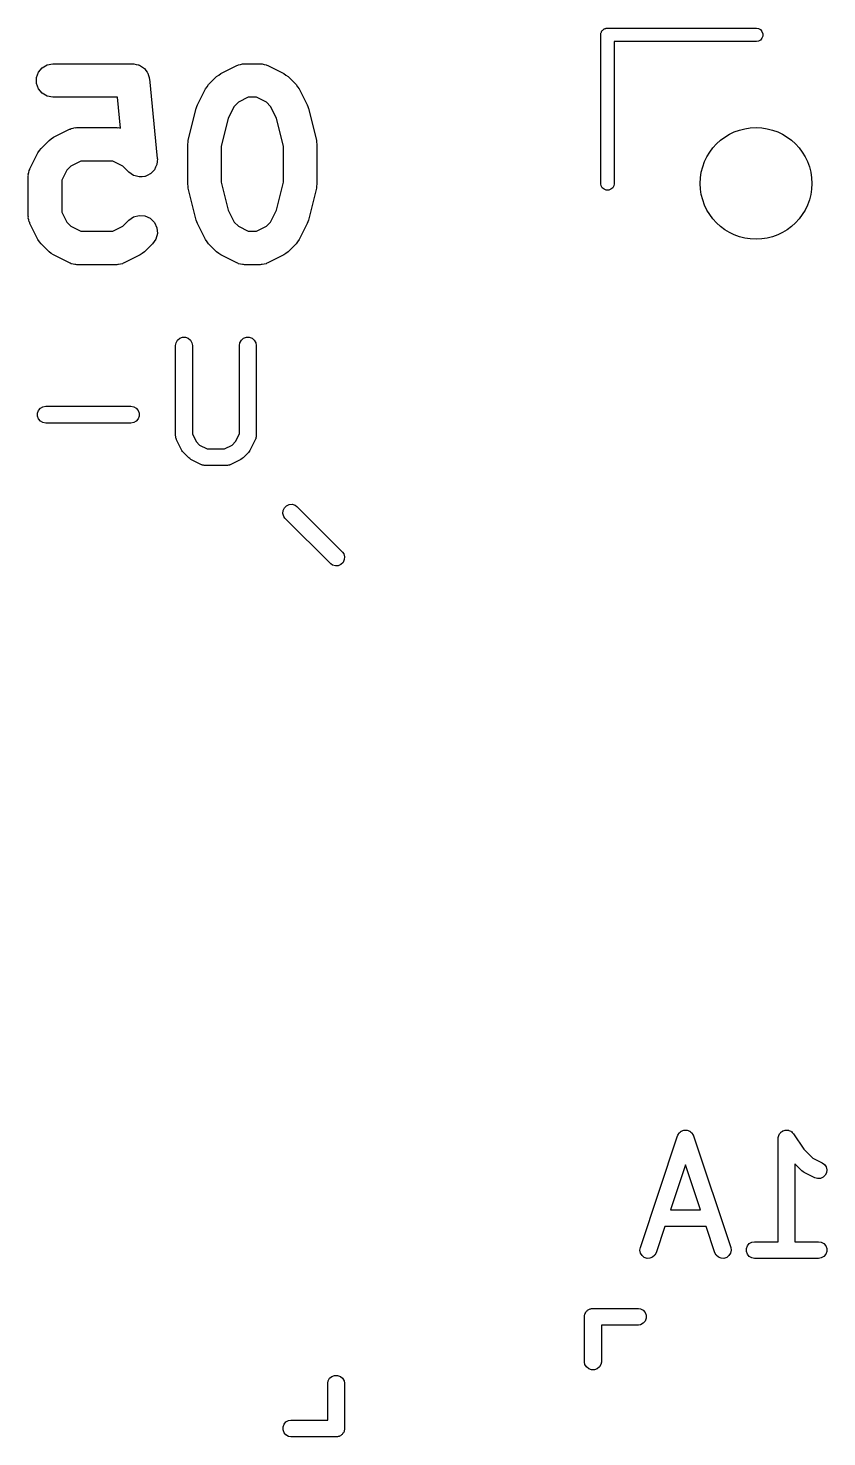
# Model space of a CAD drawing. Extents: x 0.6 to 53.4, y 0.6 to 44.7.
# Drawn here: x 8.54 to 15.69, y 32.08 to 44.69 of the extents above; entities that cross this region are included whole.
import ezdxf

# ---------------------------------------------------------------- set-up
doc = ezdxf.new("R2010")
doc.units = 0
doc.header["$MEASUREMENT"] = 0
doc.layers.add('BLACK', color=7, linetype='CONTINUOUS')

msp = doc.modelspace()

# ---------------------------------------------------------------- linework, layer by layer
at = {"layer": 'BLACK', "linetype": 'CONTINUOUS'}
for p, q in [((13.6754, 44.6555), (13.6772, 44.6605)), ((13.6772, 44.6605), (13.6807, 44.6645)), ((13.6807, 44.6645), (13.6833, 44.6692)), ((13.6833, 44.6692), (13.6874, 44.6726)), ((13.6874, 44.6726), (13.6908, 44.6767)), ((13.6908, 44.6767), (13.6955, 44.6793)), ((13.6955, 44.6793), (13.6995, 44.6828)), ((13.6995, 44.6828), (13.7045, 44.6846)), ((13.7045, 44.6846), (13.7092, 44.6873)), ((13.7092, 44.6873), (13.7144, 44.6882)), ((13.7144, 44.6882), (13.7194, 44.69)), ((13.7194, 44.69), (13.7247, 44.69)), ((13.7247, 44.69), (13.7248, 44.69)), ((13.7248, 44.69), (15.0652, 44.69)), ((15.0652, 44.69), (15.0808, 44.6873)), ((15.0808, 44.6873), (15.0992, 44.6767)), ((15.0992, 44.6767), (15.1128, 44.6605)), ((15.1128, 44.6605), (15.12, 44.6406)), ((13.67, 44.6406), (13.6718, 44.6456)), ((13.67, 44.6353), (13.67, 44.6406)), ((13.67, 44.6352), (13.67, 44.6353)), ((13.67, 43.2948), (13.67, 44.6352)), ((13.6718, 44.6456), (13.6727, 44.6508)), ((13.6727, 44.6508), (13.6754, 44.6555)), ((15.0652, 44.57), (13.79, 44.57)), ((13.79, 44.57), (13.79, 43.2948)), ((15.0808, 44.5727), (15.0652, 44.57)), ((15.0992, 44.5833), (15.0808, 44.5727)), ((15.1128, 44.5995), (15.0992, 44.5833)), ((15.12, 44.6194), (15.1128, 44.5995)), ((15.12, 44.6406), (15.12, 44.6194)), ((8.61656, 44.2475), (8.63438, 44.2964)), ((8.63438, 44.2964), (8.66787, 44.3363)), ((8.66787, 44.3363), (8.71298, 44.3624)), ((8.71298, 44.3624), (8.76428, 44.3714)), ((8.76428, 44.3714), (9.47857, 44.3714)), ((9.47857, 44.3714), (9.48415, 44.3704)), ((9.48415, 44.3704), (9.48979, 44.371)), ((9.48979, 44.371), (9.50967, 44.3659)), ((9.50967, 44.3659), (9.52987, 44.3624)), ((9.52987, 44.3624), (9.53478, 44.3595)), ((9.53478, 44.3595), (9.54027, 44.3582)), ((9.54027, 44.3582), (9.55722, 44.3466)), ((9.55722, 44.3466), (9.57499, 44.3363)), ((9.57499, 44.3363), (9.57863, 44.332)), ((9.57863, 44.332), (9.58331, 44.3288)), ((9.58331, 44.3288), (9.59529, 44.3121)), ((9.59529, 44.3121), (9.60848, 44.2964)), ((9.60848, 44.2964), (9.61041, 44.2911)), ((9.61041, 44.2911), (9.61372, 44.2865)), ((9.61372, 44.2865), (9.61928, 44.2667)), ((10.2493, 44.2699), (10.2686, 44.2842)), ((10.2686, 44.2842), (10.4115, 44.3556)), ((10.4115, 44.3556), (10.4198, 44.3581)), ((10.4198, 44.3581), (10.4273, 44.3624)), ((10.4273, 44.3624), (10.4446, 44.3654)), ((10.4446, 44.3654), (10.4614, 44.3704)), ((10.4614, 44.3704), (10.4701, 44.3699)), ((10.4701, 44.3699), (10.4786, 44.3714)), ((10.4786, 44.3714), (10.6214, 44.3714)), ((10.6214, 44.3714), (10.6299, 44.3699)), ((10.6299, 44.3699), (10.6386, 44.3704)), ((10.6386, 44.3704), (10.6554, 44.3654)), ((10.6554, 44.3654), (10.6727, 44.3624)), ((10.6727, 44.3624), (10.6802, 44.3581)), ((10.6802, 44.3581), (10.6885, 44.3556)), ((10.6885, 44.3556), (10.8314, 44.2842)), ((10.8314, 44.2842), (10.8506, 44.2699)), ((8.61656, 44.1954), (8.61656, 44.2475)), ((8.63438, 44.1464), (8.61656, 44.1954)), ((9.61928, 44.2667), (9.62629, 44.2475)), ((9.62629, 44.2475), (9.62629, 44.2418)), ((9.62629, 44.2418), (9.62783, 44.2364)), ((9.62783, 44.2364), (9.69926, 43.5221)), ((10.1301, 44.1457), (10.1444, 44.165)), ((10.1444, 44.165), (10.1582, 44.1846)), ((10.1582, 44.1846), (10.2296, 44.2561)), ((10.2296, 44.2561), (10.2493, 44.2699)), ((10.8506, 44.2699), (10.8704, 44.2561)), ((10.8704, 44.2561), (10.9418, 44.1846)), ((10.9418, 44.1846), (10.9556, 44.165)), ((10.9556, 44.165), (10.9699, 44.1457)), ((8.66787, 44.1065), (8.63438, 44.1464)), ((8.71298, 44.0805), (8.66787, 44.1065)), ((8.76428, 44.0714), (8.71298, 44.0805)), ((9.34282, 44.0714), (8.76428, 44.0714)), ((9.37058, 43.7939), (9.34282, 44.0714)), ((10.0587, 44.0028), (10.1301, 44.1457)), ((10.4246, 44.0267), (10.3876, 43.9897)), ((10.514, 44.0714), (10.4246, 44.0267)), ((10.586, 44.0714), (10.514, 44.0714)), ((10.6754, 44.0267), (10.586, 44.0714)), ((10.7124, 43.9897), (10.6754, 44.0267)), ((10.9699, 44.1457), (11.0413, 44.0028)), ((9.97591, 43.6864), (10.0473, 43.9721)), ((10.0473, 43.9721), (10.054, 43.9871)), ((10.054, 43.9871), (10.0587, 44.0028)), ((10.3876, 43.9897), (10.3344, 43.8834)), ((10.7656, 43.8834), (10.7124, 43.9897)), ((11.0413, 44.0028), (11.046, 43.9871)), ((11.046, 43.9871), (11.0527, 43.9721)), ((11.0527, 43.9721), (11.1241, 43.6864)), ((8.76863, 43.7127), (8.91149, 43.7842)), ((8.91149, 43.7842), (8.91978, 43.7866)), ((8.91978, 43.7866), (8.92727, 43.791)), ((8.92727, 43.791), (8.94458, 43.794)), ((8.94458, 43.794), (8.96142, 43.799)), ((8.96142, 43.799), (8.97006, 43.7985)), ((8.97006, 43.7985), (8.97857, 43.8)), ((8.97857, 43.8), (9.33571, 43.8)), ((9.33571, 43.8), (9.34423, 43.7985)), ((9.34423, 43.7985), (9.35286, 43.799)), ((9.35286, 43.799), (9.36971, 43.794)), ((9.36971, 43.794), (9.37058, 43.7939)), ((10.3344, 43.8834), (10.2714, 43.6315)), ((10.8286, 43.6315), (10.7656, 43.8834)), ((8.65822, 43.6132), (8.72965, 43.6846)), ((8.72965, 43.6846), (8.74933, 43.6984)), ((8.74933, 43.6984), (8.76863, 43.7127)), ((9.97143, 43.65), (9.97462, 43.6681)), ((9.97143, 43.2929), (9.97143, 43.65)), ((9.97462, 43.6681), (9.97591, 43.6864)), ((11.1241, 43.6864), (11.1254, 43.6681)), ((11.1254, 43.6681), (11.1286, 43.65)), ((11.1286, 43.65), (11.1286, 43.2929)), ((8.55869, 43.4314), (8.63012, 43.5742)), ((8.63012, 43.5742), (8.64444, 43.5935)), ((8.64444, 43.5935), (8.65822, 43.6132)), ((9.69926, 43.5221), (9.69918, 43.5211)), ((10.2714, 43.6315), (10.2714, 43.3113)), ((10.8286, 43.3113), (10.8286, 43.6315)), ((8.54384, 43.3814), (8.54885, 43.3983)), ((8.54885, 43.3983), (8.5519, 43.4156)), ((8.5519, 43.4156), (8.55623, 43.4231)), ((8.55623, 43.4231), (8.55869, 43.4314)), ((8.88756, 43.4183), (8.84286, 43.3289)), ((8.92457, 43.4553), (8.88756, 43.4183)), ((9.01398, 43.5), (8.92457, 43.4553)), ((9.3003, 43.5), (9.01398, 43.5)), ((9.38972, 43.4553), (9.3003, 43.5)), ((9.44393, 43.4011), (9.38972, 43.4553)), ((9.4447, 43.4005), (9.44393, 43.4011)), ((9.44526, 43.3998), (9.4447, 43.4005)), ((9.46608, 43.3856), (9.44526, 43.3998)), ((9.65511, 43.4033), (9.63755, 43.3853)), ((9.67287, 43.4211), (9.65511, 43.4033)), ((9.67327, 43.422), (9.67287, 43.4211)), ((9.67393, 43.4226), (9.67327, 43.422)), ((9.68427, 43.4455), (9.67393, 43.4226)), ((9.69489, 43.4683), (9.68427, 43.4455)), ((9.69497, 43.4693), (9.69489, 43.4683)), ((9.69536, 43.4701), (9.69497, 43.4693)), ((9.69724, 43.4952), (9.69536, 43.4701)), ((9.69943, 43.5202), (9.69724, 43.4952)), ((9.69918, 43.5211), (9.69943, 43.5202)), ((8.54286, 43.3643), (8.54436, 43.3728)), ((8.54286, 43.0071), (8.54286, 43.3643)), ((8.54436, 43.3728), (8.54384, 43.3814)), ((8.84286, 43.3289), (8.84286, 43.0426)), ((9.48661, 43.3712), (9.46608, 43.3856)), ((9.48752, 43.371), (9.48661, 43.3712)), ((9.4883, 43.3704), (9.48752, 43.371)), ((9.51271, 43.3642), (9.4883, 43.3704)), ((9.53693, 43.3577), (9.51271, 43.3642)), ((9.53787, 43.3578), (9.53693, 43.3577)), ((9.53878, 43.3576), (9.53787, 43.3578)), ((9.56383, 43.3601), (9.53878, 43.3576)), ((9.58882, 43.3623), (9.56383, 43.3601)), ((9.58968, 43.3627), (9.58882, 43.3623)), ((9.59062, 43.3627), (9.58968, 43.3627)), ((9.61329, 43.3737), (9.59062, 43.3627)), ((9.63604, 43.3843), (9.61329, 43.3737)), ((9.6367, 43.3849), (9.63604, 43.3843)), ((9.63755, 43.3853), (9.6367, 43.3849)), ((9.97462, 43.2748), (9.97143, 43.2929)), ((9.97591, 43.2565), (9.97462, 43.2748)), ((10.2714, 43.3113), (10.3344, 43.0595)), ((10.7656, 43.0595), (10.8286, 43.3113)), ((11.1254, 43.2748), (11.1241, 43.2565)), ((11.1286, 43.2929), (11.1254, 43.2748)), ((13.6727, 43.2792), (13.67, 43.2948)), ((13.6833, 43.2608), (13.6727, 43.2792)), ((13.7873, 43.2792), (13.7767, 43.2608)), ((13.79, 43.2948), (13.7873, 43.2792)), ((10.0473, 42.9708), (9.97591, 43.2565)), ((11.1241, 43.2565), (11.0527, 42.9708)), ((13.6995, 43.2472), (13.6833, 43.2608)), ((13.7194, 43.24), (13.6995, 43.2472)), ((13.7406, 43.24), (13.7194, 43.24)), ((13.7605, 43.2472), (13.7406, 43.24)), ((13.7767, 43.2608), (13.7605, 43.2472)), ((8.84286, 43.0426), (8.88756, 42.9531)), ((10.3344, 43.0595), (10.3876, 42.9531)), ((10.7124, 42.9531), (10.7656, 43.0595)), ((8.54436, 42.9986), (8.54286, 43.0071)), ((8.54384, 42.99), (8.54436, 42.9986)), ((8.54885, 42.9731), (8.54384, 42.99)), ((8.5519, 42.9558), (8.54885, 42.9731)), ((8.55623, 42.9483), (8.5519, 42.9558)), ((8.55869, 42.9401), (8.55623, 42.9483)), ((8.63012, 42.7972), (8.55869, 42.9401)), ((8.88756, 42.9531), (8.92457, 42.9161)), ((8.92457, 42.9161), (9.01398, 42.8714)), ((9.3003, 42.8714), (9.38972, 42.9161)), ((9.38972, 42.9161), (9.44393, 42.9704)), ((9.44393, 42.9704), (9.48661, 43.0002)), ((9.48661, 43.0002), (9.53693, 43.0137)), ((9.53693, 43.0137), (9.58882, 43.0092)), ((9.58882, 43.0092), (9.63604, 42.9872)), ((9.63604, 42.9872), (9.67287, 42.9503)), ((9.67287, 42.9503), (9.69489, 42.9031)), ((9.69489, 42.9031), (9.69943, 42.8512)), ((10.054, 42.9558), (10.0473, 42.9708)), ((10.0587, 42.9401), (10.054, 42.9558)), ((10.1301, 42.7972), (10.0587, 42.9401)), ((10.3876, 42.9531), (10.4246, 42.9161)), ((10.4246, 42.9161), (10.514, 42.8714)), ((10.586, 42.8714), (10.6754, 42.9161)), ((10.6754, 42.9161), (10.7124, 42.9531)), ((11.0413, 42.9401), (10.9699, 42.7972)), ((11.046, 42.9558), (11.0413, 42.9401)), ((11.0527, 42.9708), (11.046, 42.9558)), ((8.64443, 42.7779), (8.63012, 42.7972)), ((8.65822, 42.7582), (8.64443, 42.7779)), ((9.01398, 42.8714), (9.3003, 42.8714)), ((9.68595, 42.8009), (9.65606, 42.7582)), ((9.69943, 42.8512), (9.68595, 42.8009)), ((10.1444, 42.7779), (10.1301, 42.7972)), ((10.1582, 42.7582), (10.1444, 42.7779)), ((10.514, 42.8714), (10.586, 42.8714)), ((10.9556, 42.7779), (10.9418, 42.7582)), ((10.9699, 42.7972), (10.9556, 42.7779)), ((8.72965, 42.6868), (8.65822, 42.7582)), ((8.74934, 42.673), (8.72965, 42.6868)), ((8.76863, 42.6587), (8.74934, 42.673)), ((8.91149, 42.5873), (8.76863, 42.6587)), ((9.54565, 42.6587), (9.4028, 42.5873)), ((9.56494, 42.673), (9.54565, 42.6587)), ((9.58464, 42.6868), (9.56494, 42.673)), ((9.65606, 42.7582), (9.58464, 42.6868)), ((10.2296, 42.6868), (10.1582, 42.7582)), ((10.2493, 42.673), (10.2296, 42.6868)), ((10.2686, 42.6587), (10.2493, 42.673)), ((10.4115, 42.5873), (10.2686, 42.6587)), ((10.8314, 42.6587), (10.6885, 42.5873)), ((10.8506, 42.673), (10.8314, 42.6587)), ((10.8704, 42.6868), (10.8506, 42.673)), ((10.9418, 42.7582), (10.8704, 42.6868)), ((8.91978, 42.5848), (8.91149, 42.5873)), ((8.92727, 42.5805), (8.91978, 42.5848)), ((8.94458, 42.5774), (8.92727, 42.5805)), ((8.96142, 42.5724), (8.94458, 42.5774)), ((8.97005, 42.5729), (8.96142, 42.5724)), ((8.97857, 42.5714), (8.97005, 42.5729)), ((9.33571, 42.5714), (8.97857, 42.5714)), ((9.34423, 42.5729), (9.33571, 42.5714)), ((9.35286, 42.5724), (9.34423, 42.5729)), ((9.36971, 42.5774), (9.35286, 42.5724)), ((9.38702, 42.5805), (9.36971, 42.5774)), ((9.39451, 42.5848), (9.38702, 42.5805)), ((9.4028, 42.5873), (9.39451, 42.5848)), ((10.4198, 42.5848), (10.4115, 42.5873)), ((10.4273, 42.5805), (10.4198, 42.5848)), ((10.4446, 42.5774), (10.4273, 42.5805)), ((10.4614, 42.5724), (10.4446, 42.5774)), ((10.4701, 42.5729), (10.4614, 42.5724)), ((10.4786, 42.5714), (10.4701, 42.5729)), ((10.6214, 42.5714), (10.4786, 42.5714)), ((10.6299, 42.5729), (10.6214, 42.5714)), ((10.6386, 42.5724), (10.6299, 42.5729)), ((10.6554, 42.5774), (10.6386, 42.5724)), ((10.6727, 42.5805), (10.6554, 42.5774)), ((10.6802, 42.5848), (10.6727, 42.5805)), ((10.6885, 42.5873), (10.6802, 42.5848)), ((9.86762, 41.8733), (9.88064, 41.8958)), ((9.88064, 41.8958), (9.90059, 41.9126)), ((9.90059, 41.9126), (9.92507, 41.9215)), ((9.92507, 41.9215), (9.95112, 41.9215)), ((9.95112, 41.9215), (9.9756, 41.9126)), ((9.9756, 41.9126), (9.99555, 41.8958)), ((9.99555, 41.8958), (10.0086, 41.8733)), ((10.439, 41.8733), (10.4521, 41.8958)), ((10.4521, 41.8958), (10.472, 41.9126)), ((10.472, 41.9126), (10.4965, 41.9215)), ((10.4965, 41.9215), (10.5225, 41.9215)), ((10.5225, 41.9215), (10.547, 41.9126)), ((10.547, 41.9126), (10.567, 41.8958)), ((10.567, 41.8958), (10.58, 41.8733)), ((9.86309, 41.8476), (9.86762, 41.8733)), ((9.86309, 41.0381), (9.86309, 41.8476)), ((10.0086, 41.8733), (10.0131, 41.8476)), ((10.0131, 41.8476), (10.0131, 41.0558)), ((10.4345, 41.8476), (10.439, 41.8733)), ((10.4345, 41.0558), (10.4345, 41.8476)), ((10.58, 41.8733), (10.5845, 41.8476)), ((10.5845, 41.8476), (10.5845, 41.0381)), ((8.62614, 41.2416), (8.63505, 41.2661)), ((8.63505, 41.2661), (8.65179, 41.286)), ((8.65179, 41.286), (8.67435, 41.299)), ((8.67435, 41.299), (8.7, 41.3036)), ((8.7, 41.3036), (9.4619, 41.3036)), ((9.4619, 41.3036), (9.48756, 41.299)), ((9.48756, 41.299), (9.51011, 41.286)), ((9.51011, 41.286), (9.52686, 41.2661)), ((9.52686, 41.2661), (9.53576, 41.2416)), ((8.62614, 41.2155), (8.62614, 41.2416)), ((8.63505, 41.1911), (8.62614, 41.2155)), ((8.65179, 41.1711), (8.63505, 41.1911)), ((8.67435, 41.1581), (8.65179, 41.1711)), ((8.7, 41.1536), (8.67435, 41.1581)), ((9.4619, 41.1536), (8.7, 41.1536)), ((9.48756, 41.1581), (9.4619, 41.1536)), ((9.51011, 41.1711), (9.48756, 41.1581)), ((9.52686, 41.1911), (9.51011, 41.1711)), ((9.53576, 41.2155), (9.52686, 41.1911)), ((9.53576, 41.2416), (9.53576, 41.2155)), ((9.86385, 41.0338), (9.86309, 41.0381)), ((9.86359, 41.0295), (9.86385, 41.0338)), ((9.86609, 41.0211), (9.86359, 41.0295)), ((9.86762, 41.0124), (9.86609, 41.0211)), ((9.86978, 41.0087), (9.86762, 41.0124)), ((9.87101, 41.0046), (9.86978, 41.0087)), ((9.91863, 40.9093), (9.87101, 41.0046)), ((10.0131, 41.0558), (10.0474, 40.9873)), ((10.4003, 40.9873), (10.4345, 41.0558)), ((10.5766, 41.0046), (10.529, 40.9093)), ((10.5778, 41.0087), (10.5766, 41.0046)), ((10.58, 41.0124), (10.5778, 41.0087)), ((10.5815, 41.0211), (10.58, 41.0124)), ((10.584, 41.0295), (10.5815, 41.0211)), ((10.5845, 41.0381), (10.5838, 41.0338)), ((10.5838, 41.0338), (10.584, 41.0295)), ((9.9258, 40.8997), (9.91863, 40.9093)), ((9.93268, 40.8898), (9.9258, 40.8997)), ((9.9803, 40.8422), (9.93268, 40.8898)), ((10.0474, 40.9873), (10.0778, 40.9569)), ((10.0778, 40.9569), (10.1463, 40.9226)), ((10.1463, 40.9226), (10.3013, 40.9226)), ((10.3013, 40.9226), (10.3699, 40.9569)), ((10.3699, 40.9569), (10.4003, 40.9873)), ((10.5149, 40.8898), (10.4673, 40.8422)), ((10.5218, 40.8997), (10.5149, 40.8898)), ((10.529, 40.9093), (10.5218, 40.8997)), ((9.99013, 40.8353), (9.9803, 40.8422)), ((9.99979, 40.8282), (9.99013, 40.8353)), ((10.095, 40.7805), (9.99979, 40.8282)), ((10.0992, 40.7793), (10.095, 40.7805)), ((10.1029, 40.7771), (10.0992, 40.7793)), ((10.1116, 40.7756), (10.1029, 40.7771)), ((10.12, 40.7731), (10.1116, 40.7756)), ((10.1243, 40.7734), (10.12, 40.7731)), ((10.1286, 40.7726), (10.1243, 40.7734)), ((10.319, 40.7726), (10.1286, 40.7726)), ((10.3233, 40.7734), (10.319, 40.7726)), ((10.3276, 40.7731), (10.3233, 40.7734)), ((10.336, 40.7756), (10.3276, 40.7731)), ((10.3447, 40.7771), (10.336, 40.7756)), ((10.3484, 40.7793), (10.3447, 40.7771)), ((10.3526, 40.7805), (10.3484, 40.7793)), ((10.4478, 40.8282), (10.3526, 40.7805)), ((10.4575, 40.8353), (10.4478, 40.8282)), ((10.4673, 40.8422), (10.4575, 40.8353)), ((10.8241, 40.3434), (10.8264, 40.3697)), ((10.8264, 40.3697), (10.8376, 40.3937)), ((10.8376, 40.3937), (10.8563, 40.4124)), ((10.8563, 40.4124), (10.8803, 40.4236)), ((10.8803, 40.4236), (10.9066, 40.4259)), ((10.9066, 40.4259), (10.9322, 40.419)), ((10.9322, 40.419), (10.9484, 40.4077)), ((10.9484, 40.4077), (11.3577, 39.9984)), ((10.831, 40.3178), (10.8241, 40.3434)), ((10.8423, 40.3016), (10.831, 40.3178)), ((11.2516, 39.8923), (10.8423, 40.3016)), ((11.3577, 39.9984), (11.369, 39.9822)), ((11.2678, 39.881), (11.2516, 39.8923)), ((11.2934, 39.8741), (11.2678, 39.881)), ((11.3197, 39.8764), (11.2934, 39.8741)), ((11.3437, 39.8876), (11.3197, 39.8764)), ((11.3624, 39.9063), (11.3437, 39.8876)), ((11.3736, 39.9303), (11.3624, 39.9063)), ((11.369, 39.9822), (11.3759, 39.9566)), ((11.3759, 39.9566), (11.3736, 39.9303)), ((14.4033, 34.8171), (14.4135, 34.8211)), ((14.4135, 34.8211), (14.4156, 34.8212)), ((14.4156, 34.8212), (14.4176, 34.8218)), ((14.4176, 34.8218), (14.4286, 34.8215)), ((14.4286, 34.8215), (14.4396, 34.8218)), ((14.4396, 34.8218), (14.4415, 34.8212)), ((14.4415, 34.8212), (14.4436, 34.8211)), ((14.4436, 34.8211), (14.4538, 34.8171)), ((15.3032, 34.8163), (15.3119, 34.8184)), ((15.3119, 34.8184), (15.3203, 34.8215)), ((15.3203, 34.8215), (15.3245, 34.8215)), ((15.3245, 34.8215), (15.3285, 34.8225)), ((15.3285, 34.8225), (15.3374, 34.8215)), ((15.3374, 34.8215), (15.3464, 34.8215)), ((15.3464, 34.8215), (15.3503, 34.8201)), ((15.3503, 34.8201), (15.3544, 34.8196)), ((15.3544, 34.8196), (15.3624, 34.8156)), ((14.0241, 33.7713), (14.3574, 34.7713)), ((14.3574, 34.7713), (14.3584, 34.7732)), ((14.3584, 34.7732), (14.3588, 34.7752)), ((14.3588, 34.7752), (14.3646, 34.7846)), ((14.3646, 34.7846), (14.3698, 34.7942)), ((14.3698, 34.7942), (14.3714, 34.7956)), ((14.3714, 34.7956), (14.3725, 34.7974)), ((14.3725, 34.7974), (14.3811, 34.8042)), ((14.3811, 34.8042), (14.3893, 34.8115)), ((14.3893, 34.8115), (14.3912, 34.8123)), ((14.3912, 34.8123), (14.3929, 34.8136)), ((14.3929, 34.8136), (14.4033, 34.8171)), ((14.4538, 34.8171), (14.4643, 34.8136)), ((14.4643, 34.8136), (14.4659, 34.8123)), ((14.4659, 34.8123), (14.4678, 34.8115)), ((14.4678, 34.8115), (14.4761, 34.8042)), ((14.4761, 34.8042), (14.4847, 34.7974)), ((14.4847, 34.7974), (14.4858, 34.7956)), ((14.4858, 34.7956), (14.4873, 34.7942)), ((14.4873, 34.7942), (14.4926, 34.7846)), ((14.4926, 34.7846), (14.4983, 34.7752)), ((14.4983, 34.7752), (14.4987, 34.7732)), ((14.4987, 34.7732), (14.4997, 34.7713)), ((14.4997, 34.7713), (14.8331, 33.7713)), ((15.2583, 34.7476), (15.2591, 34.7517)), ((15.2583, 33.8226), (15.2583, 34.7476)), ((15.2588, 34.7559), (15.2613, 34.7645)), ((15.2591, 34.7517), (15.2588, 34.7559)), ((15.2613, 34.7645), (15.2629, 34.7733)), ((15.2629, 34.7733), (15.2649, 34.7769)), ((15.2649, 34.7769), (15.2661, 34.7809)), ((15.2661, 34.7809), (15.2714, 34.7881)), ((15.2714, 34.7881), (15.2759, 34.7958)), ((15.2759, 34.7958), (15.2791, 34.7985)), ((15.2791, 34.7985), (15.2815, 34.8019)), ((15.2815, 34.8019), (15.289, 34.8068)), ((15.289, 34.8068), (15.2958, 34.8126)), ((15.2958, 34.8126), (15.2997, 34.814)), ((15.2997, 34.814), (15.3032, 34.8163)), ((15.3624, 34.8156), (15.3708, 34.8126)), ((15.3708, 34.8126), (15.374, 34.8099)), ((15.374, 34.8099), (15.3777, 34.8081)), ((15.3777, 34.8081), (15.3839, 34.8016)), ((15.3839, 34.8016), (15.3908, 34.7958)), ((15.3908, 34.7958), (15.3929, 34.7922)), ((15.3929, 34.7922), (15.3957, 34.7892)), ((15.3957, 34.7892), (15.4869, 34.6525)), ((15.4869, 34.6525), (15.5682, 34.5712)), ((15.5682, 34.5712), (15.6526, 34.529)), ((14.4286, 34.5104), (14.2945, 34.1083)), ((14.5626, 34.1083), (14.4286, 34.5104)), ((15.4708, 34.4565), (15.4083, 34.5189)), ((15.4083, 34.5189), (15.4083, 33.8226)), ((15.4806, 34.4496), (15.4708, 34.4565)), ((15.4903, 34.4424), (15.4806, 34.4496)), ((15.5855, 34.3948), (15.4903, 34.4424)), ((15.6526, 34.529), (15.6735, 34.5135)), ((15.6735, 34.5135), (15.6879, 34.4917)), ((15.6909, 34.4405), (15.6793, 34.4172)), ((15.6879, 34.4917), (15.6939, 34.4664)), ((15.6939, 34.4664), (15.6909, 34.4405)), ((15.6105, 34.3874), (15.5855, 34.3948)), ((15.6365, 34.389), (15.6105, 34.3874)), ((15.6604, 34.3993), (15.6365, 34.389)), ((15.6793, 34.4172), (15.6604, 34.3993)), ((14.2945, 34.1083), (14.5626, 34.1083)), ((14.2445, 33.9583), (14.1664, 33.7239)), ((14.6126, 33.9583), (14.2445, 33.9583)), ((14.6908, 33.7239), (14.6126, 33.9583)), ((14.9994, 33.8051), (15.022, 33.8181)), ((15.022, 33.8181), (15.0476, 33.8226)), ((15.0476, 33.8226), (15.2583, 33.8226)), ((15.4083, 33.8226), (15.619, 33.8226)), ((15.619, 33.8226), (15.6447, 33.8181)), ((15.6447, 33.8181), (15.6673, 33.8051)), ((14.0203, 33.7456), (14.0241, 33.7713)), ((14.0255, 33.7201), (14.0203, 33.7456)), ((14.0391, 33.6979), (14.0255, 33.7201)), ((14.0595, 33.6817), (14.0391, 33.6979)), ((14.1345, 33.6837), (14.1103, 33.6741)), ((14.154, 33.701), (14.1345, 33.6837)), ((14.1664, 33.7239), (14.154, 33.701)), ((14.7032, 33.701), (14.6908, 33.7239)), ((14.7226, 33.6837), (14.7032, 33.701)), ((14.7469, 33.6741), (14.7226, 33.6837)), ((14.818, 33.6979), (14.7976, 33.6817)), ((14.8317, 33.7201), (14.818, 33.6979)), ((14.8369, 33.7456), (14.8317, 33.7201)), ((14.8331, 33.7713), (14.8369, 33.7456)), ((14.9738, 33.7606), (14.9827, 33.7851)), ((14.9738, 33.7346), (14.9738, 33.7606)), ((14.9827, 33.7101), (14.9738, 33.7346)), ((14.9827, 33.7851), (14.9994, 33.8051)), ((14.9994, 33.6902), (14.9827, 33.7101)), ((15.022, 33.6771), (14.9994, 33.6902)), ((15.6673, 33.6902), (15.6447, 33.6771)), ((15.6673, 33.8051), (15.684, 33.7851)), ((15.684, 33.7101), (15.6673, 33.6902)), ((15.684, 33.7851), (15.6929, 33.7606)), ((15.6929, 33.7346), (15.684, 33.7101)), ((15.6929, 33.7606), (15.6929, 33.7346)), ((14.0842, 33.6734), (14.0595, 33.6817)), ((14.1103, 33.6741), (14.0842, 33.6734)), ((14.7729, 33.6734), (14.7469, 33.6741)), ((14.7976, 33.6817), (14.7729, 33.6734)), ((15.0476, 33.6726), (15.022, 33.6771)), ((15.619, 33.6726), (15.0476, 33.6726)), ((15.6447, 33.6771), (15.619, 33.6726)), ((13.5284, 33.176), (13.5318, 33.1818)), ((13.5318, 33.1818), (13.534, 33.1881)), ((13.534, 33.1881), (13.5383, 33.1932)), ((13.5383, 33.1932), (13.5417, 33.199)), ((13.5417, 33.199), (13.5468, 33.2032)), ((13.5468, 33.2032), (13.551, 33.2083)), ((13.551, 33.2083), (13.5568, 33.2117)), ((13.5568, 33.2117), (13.5619, 33.216)), ((13.5619, 33.216), (13.5682, 33.2182)), ((13.5682, 33.2182), (13.574, 33.2216)), ((13.574, 33.2216), (13.5805, 33.2227)), ((13.5805, 33.2227), (13.5868, 33.225)), ((13.5868, 33.225), (13.5934, 33.225)), ((13.5934, 33.225), (13.5934, 33.225)), ((13.5934, 33.225), (14.0066, 33.225)), ((14.0066, 33.225), (14.026, 33.2216)), ((14.026, 33.2216), (14.049, 33.2083)), ((14.049, 33.2083), (14.066, 33.1881)), ((14.066, 33.1881), (14.075, 33.1632)), ((13.525, 33.1632), (13.5273, 33.1695)), ((13.525, 33.1566), (13.525, 33.1632)), ((13.525, 32.7434), (13.525, 33.1566)), ((13.525, 33.1566), (13.525, 33.1566)), ((13.5273, 33.1695), (13.5284, 33.176)), ((14.0066, 33.075), (13.675, 33.075)), ((13.675, 33.075), (13.675, 32.7434)), ((14.026, 33.0784), (14.0066, 33.075)), ((14.049, 33.0917), (14.026, 33.0784)), ((14.066, 33.1119), (14.049, 33.0917)), ((14.075, 33.1368), (14.066, 33.1119)), ((14.075, 33.1632), (14.075, 33.1368)), ((13.5284, 32.724), (13.525, 32.7434)), ((13.5417, 32.701), (13.5284, 32.724)), ((13.5619, 32.684), (13.5417, 32.701)), ((13.5868, 32.675), (13.5619, 32.684)), ((13.6132, 32.675), (13.5868, 32.675)), ((13.6381, 32.684), (13.6132, 32.675)), ((13.6583, 32.701), (13.6381, 32.684)), ((13.6716, 32.724), (13.6583, 32.701)), ((13.675, 32.7434), (13.6716, 32.724)), ((11.225, 32.5566), (11.2284, 32.576)), ((11.225, 32.225), (11.225, 32.5566)), ((11.2284, 32.576), (11.2417, 32.599)), ((11.2417, 32.599), (11.2619, 32.616)), ((11.2619, 32.616), (11.2868, 32.625)), ((11.2868, 32.625), (11.3132, 32.625)), ((11.3132, 32.625), (11.3381, 32.616)), ((11.3381, 32.616), (11.3583, 32.599)), ((11.3583, 32.599), (11.3716, 32.576)), ((11.3716, 32.576), (11.375, 32.5566)), ((11.375, 32.5566), (11.375, 32.1434)), ((10.825, 32.1632), (10.834, 32.1881)), ((10.834, 32.1881), (10.851, 32.2083)), ((10.851, 32.2083), (10.874, 32.2216)), ((10.874, 32.2216), (10.8934, 32.225)), ((10.8934, 32.225), (11.225, 32.225)), ((10.825, 32.1368), (10.825, 32.1632)), ((10.834, 32.1119), (10.825, 32.1368)), ((10.851, 32.0917), (10.834, 32.1119)), ((10.874, 32.0784), (10.851, 32.0917)), ((10.8934, 32.075), (10.874, 32.0784)), ((11.3066, 32.075), (10.8934, 32.075)), ((11.3132, 32.075), (11.3066, 32.075)), ((11.3066, 32.075), (11.3066, 32.075)), ((11.3195, 32.0773), (11.3132, 32.075)), ((11.326, 32.0784), (11.3195, 32.0773)), ((11.3318, 32.0818), (11.326, 32.0784)), ((11.3381, 32.084), (11.3318, 32.0818)), ((11.3432, 32.0883), (11.3381, 32.084)), ((11.349, 32.0917), (11.3432, 32.0883)), ((11.3532, 32.0968), (11.349, 32.0917)), ((11.3583, 32.101), (11.3532, 32.0968)), ((11.3617, 32.1068), (11.3583, 32.101)), ((11.366, 32.1119), (11.3617, 32.1068)), ((11.3682, 32.1182), (11.366, 32.1119)), ((11.3716, 32.124), (11.3682, 32.1182)), ((11.3727, 32.1305), (11.3716, 32.124)), ((11.375, 32.1368), (11.3727, 32.1305)), ((11.375, 32.1434), (11.375, 32.1434)), ((11.375, 32.1434), (11.375, 32.1368))]:
    msp.add_line(p, q, dxfattribs=at)
at = {"layer": 'BLACK'}
msp.add_circle((15.06, 43.3), 0.5, dxfattribs=at)

doc.saveas('drawing.dxf')
